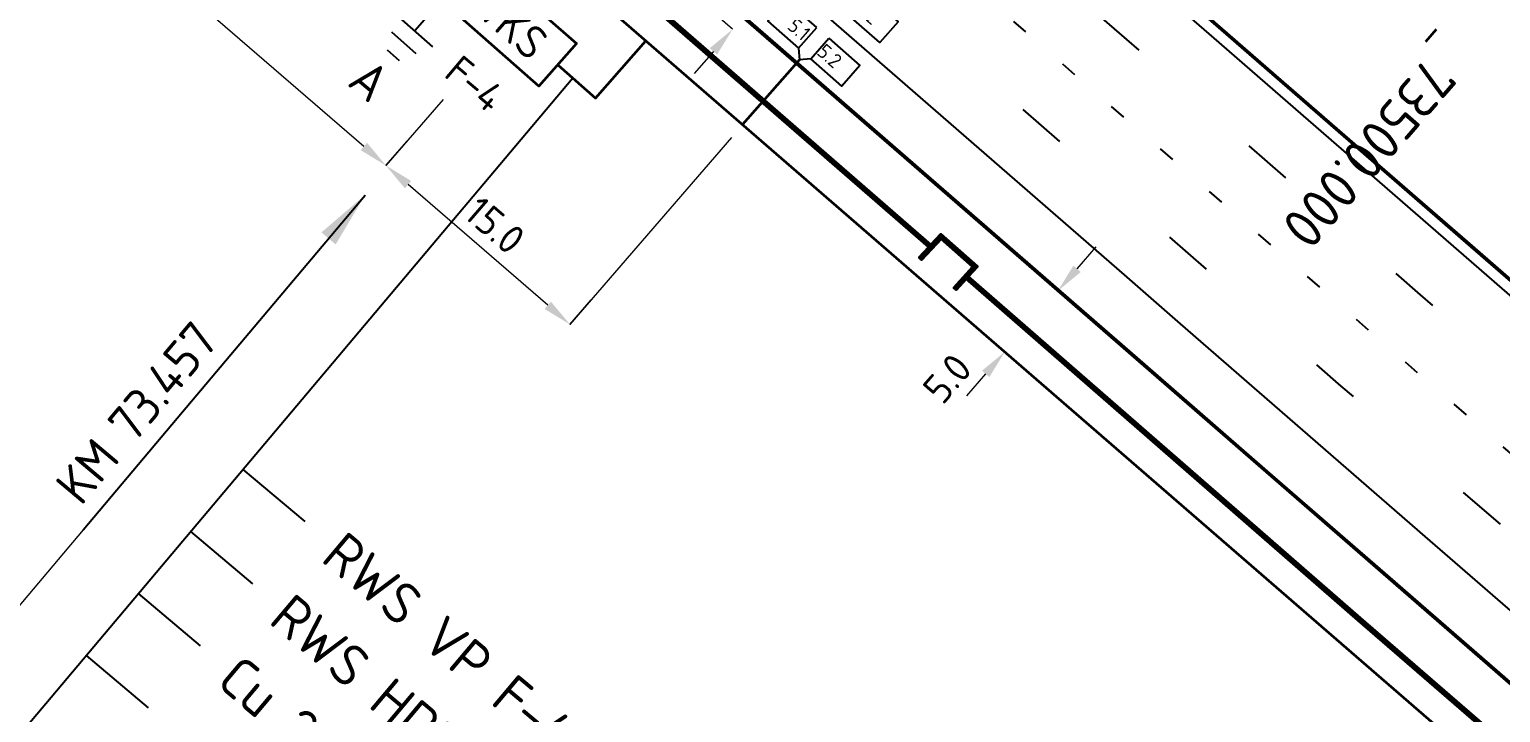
# Model space of a CAD drawing. Header units: metres. Extents: x 134219 to 139178, y 438661 to 444352.
# Drawn here: x 134658.3 to 134749, y 443836.4 to 443878.6 of the extents above; entities that cross this region are included whole.
import ezdxf
from ezdxf.enums import TextEntityAlignment as Align

# ---------------------------------------------------------------- set-up
doc = ezdxf.new("R2010")
doc.units = ezdxf.units.M
doc.linetypes.add('13strp', pattern=[4, 1, -3])
doc.linetypes.add('39strp', pattern=[12, 3, -9])
doc.layers.get('DEFPOINTS').update_dxf_attribs({"color": 193})
for name, color, linetype, lineweight in [('N-WE-AM-KILOMETRERING-S', 7, 'Continuous', 25), ('N-WE-KL-ET_AARDING-S', 7, 'Continuous', 25), ('N-WE-KL-ET_AARDING_AARDELECTRODE-T18', 10, 'Continuous', 18), ('N-WE-KL-ET_AARDING_AARDELECTRODE-T25', 7, 'Continuous', 25), ('N-WE-KL-ET_LS_OV_KABEL-G', 10, 'KL-LS-OV-N', 35), ('N-WE-KL-ET_LS_OV_KABEL-M', 7, 'Continuous', 18), ('N-WE-KL-ET_LS_OV_KABEL-T25', 7, 'Continuous', 25), ('N-WE-KL-ET_LS_OV_KAST-G', 10, 'Continuous', 35), ('N-WE-KL-MONITORING-T18', 1, 'Continuous', 25), ('N-WE-VW-VS-S', 160, 'Continuous', 25), ('N-WE-VW-VS-T18', 10, 'Continuous', 18), ('N-WE-VW-VS-T25', 7, 'Continuous', 25), ('Utd-ondergr-bs', 8, 'Continuous', 35), ('Utd-ondergr-nw', 8, '13strp', 35), ('X-XX-AL-AANPIJLING-G', 7, 'Continuous', 18), ('X-XX-AL-AANPIJLING-S', 7, 'Continuous', 25)]:
    doc.layers.add(name, color=color, linetype=linetype, lineweight=lineweight)
doc.layers.add('N-WE-KL-MONITORING-T25', color=2, linetype='Continuous')
doc.layers.add('Utd-weg-nw', color=8, linetype='Continuous')
doc.styles.add('alm a2ee v011$0$rtw_iso', font='NLCS-ISO.ttf')
doc.styles.add('ISO18', font='NLCS-ISO.ttf')
doc.styles.add('ISO25', font='NLCS-ISO.ttf')
doc.styles.add('NLCS-ISO', font='NLCS-ISO.ttf')
doc.styles.add('NLCS_18', font='NLCS-ISO.ttf', dxfattribs={"height": 1.8})
doc.linetypes.add('KL-LS-OV-N', pattern='A,4,-1,[103,NLCS.SHX,S=0.75,R=0,X=0,Y=0],-1,4,-1.5,["0V",Standard,S=1,R=0,X=0,Y=-0.5],-3', length=14.5)
doc.dimstyles.new('NLCS_t18_pijl_Dimension_l3_h1', dxfattribs={"dimtxt": 1.8, "dimasz": 1.8, "dimexe": 2, "dimexo": 2, "dimgap": 0.7, "dimtad": 1, "dimdec": 1, "dimzin": 0, "dimdsep": 46, "dimtxsty": 'NLCS_18', "dimcen": 2.5, "dimdle": 2, "dimclrd": 256, "dimclre": 256, "dimclrt": 256, "dimadec": 1, "dimazin": 0, "dimtfac": 1, "dimtdec": 1, "dimtofl": 0, "dimtmove": 1, "dimatfit": 0, "dimfxl": 0, "dimtolj": 1, "dimtzin": 0, "dimlwd": 18, "dimlwe": 18, "dimarcsym": 0})
doc.dimstyles.new('UTD', dxfattribs={"dimtxt": 1.8, "dimasz": 1.8, "dimexe": 0, "dimexo": 0, "dimgap": 0.5, "dimtad": 1, "dimdec": 1, "dimzin": 1, "dimdsep": 46, "dimtxsty": 'ISO18', "dimcen": 2.5, "dimclrd": 256, "dimclre": 256, "dimclrt": 1, "dimadec": 0, "dimazin": 0, "dimtfac": 1, "dimtdec": 1, "dimtmove": 0, "dimatfit": 3, "dimfxl": 0, "dimlwd": -1, "dimlwe": -1, "dimarcsym": 0})

# ---------------------------------------------------------------- blocks, each defined once
blk = doc.blocks.new('SVW-TDI_HULP_DETECTIELUS-SO')
blk.add_line((0.5, 0.5), (0, 0))
at = {"color": 0, "linetype": 'ByBlock'}
blk.add_lwpolyline([(0.5, 2.192), (3.038, 2.192), (3.038, 0.5), (0.5, 0.5)], close=True, dxfattribs=at)
at = {"layer": 'N-WE-VW-VS-T18', "linetype": 'ByBlock', "style": 'NLCS-ISO', "flags": 1}
for tag, p in [('OMSCHRIJVING_LEGENDA', (7.741, -6.192)), ('NABIJ_PORTAAL', (7.741, -9.976)), ('LOCATIE', (7.741, -13.761)), ('RIJSTROKEN', (7.741, -17.545)), ('OVERIGE_OPMERKING(EN)_1', (7.741, -21.33)), ('OVERIGE_OPMERKING(EN)_2', (7.741, -25.114))]:
    blk.add_attdef(tag, p, '', height=1.8, dxfattribs=at)
at = {"layer": 'N-WE-VW-VS-T25', "linetype": 'ByBlock', "style": 'NLCS-ISO'}
blk.add_attdef('LUSNUMMER', text='', height=1.8, dxfattribs=at).set_placement((2.264, 1.346), align=Align.MIDDLE)
blk = doc.blocks.new('SVW-VS_KAST_BERMKAST-SO (1)')
blk.add_lwpolyline([(-4, 1.75), (4, 1.75), (4, -1.75), (-4, -1.75), (-4, 1.75)])
at = {"layer": 'N-WE-VW-VS-T18', "linetype": 'ByBlock', "style": 'NLCS-ISO', "flags": 1}
for tag, p in [('OMSCHRIJVING_LEGENDA', (0, -8.431)), ('LEVERANCIER', (0, -12.215)), ('NABIJ_PORTAAL', (0, -16)), ('LOCATIE', (0, -19.784)), ('BPS-CODERING', (0, -23.569)), ('NAAM_TB-POORTNUMMER_1', (0, -27.353)), ('CLID-POORTNUMMER_1', (0, -31.138)), ('IP-ADRES_POORTNUMMER_1', (0, -34.922)), ('NAAM_TB-POORTNUMMER_2', (0, -38.707)), ('CLID-POORTNUMMER_2', (0, -42.491)), ('IP-ADRES_POORTNUMMER_2', (0, -46.276)), ('NAAM_TB-POORTNUMMER_3', (0, -50.06)), ('CLID-POORTNUMMER_3', (0, -53.845)), ('IP-ADRES_POORTNUMMER_3', (0, -57.629)), ('NAAM_TB-POORTNUMMER_4', (0, -61.414)), ('CLID-POORTNUMMER_4', (0, -65.198)), ('IP-ADRES_POORTNUMMER_4', (0, -68.983)), ('NAAM_SWITCH', (0, -72.767)), ('IP-ADRES', (0, -76.552)), ('VOEDINGSPUNT', (0, -80.336)), ('GROEPSNUMMER', (0, -84.121)), ('POSITIE_X', (0, -87.905)), ('POSITIE_Y', (0, -91.69)), ('OVERIGE_OPMERKING(EN)_1', (0, -95.474)), ('OVERIGE_OPMERKING(EN)_2', (0, -99.259))]:
    blk.add_attdef(tag, p, '', height=1.8, dxfattribs=at)
at = {"layer": 'N-WE-VW-VS-T25', "linetype": 'ByBlock', "style": 'NLCS-ISO'}
blk.add_attdef('KASTNAAM', text='', height=2.5, dxfattribs=at).set_placement((0, 0), align=Align.MIDDLE_CENTER)
blk = doc.blocks.new('SKL-ET_AARDING_AARDELECTRODE-SO')
for points in [[(2.5, 1.5), (2.5, -1.5)], [(3.5, 1), (3.5, -1)], [(0, 0), (2.5, 0)], [(4.5, -0.5), (4.5, 0.5)]]:
    blk.add_lwpolyline(points)
at = {"layer": 'N-WE-KL-ET_AARDING_AARDELECTRODE-T18', "style": 'NLCS-ISO', "flags": 1}
for tag, p in [('OMSCHRIJVING_LEGENDA', (0, -8.635)), ('CONSTRUCTIENUMMER', (0, -12.42)), ('LOCATIE', (0, -16.204)), ('OVERIGE_OPMERKING(EN)_1', (0, -19.989)), ('OVERIGE_OPMERKING(EN)_2', (0, -23.773))]:
    blk.add_attdef(tag, p, '', height=1.8, dxfattribs=at)
at = {"layer": 'N-WE-KL-ET_AARDING_AARDELECTRODE-T25', "style": 'NLCS-ISO'}
blk.add_attdef('TYPE_SYMBOOL', (0, 4.405), '', height=2.25, dxfattribs=at)
blk = doc.blocks.new('*D142')
at = {"layer": 'DEFPOINTS', "color": 0, "transparency": 16777216}
for p in [(134721.67, 443862.448), (134718.397, 443858.684), (134718.397, 443858.684)]:
    blk.add_point(p, dxfattribs=at)
at = {"layer": 'N-WE-KL-ET_LS_OV_KABEL-M', "linetype": 'Continuous', "lineweight": 18, "transparency": 16777216}
for p, q in [((134722.851, 443863.807), (134724.032, 443865.165)), ((134717.215, 443857.326), (134716.034, 443855.967))]:
    blk.add_line(p, q, dxfattribs=at)
at = {"layer": 'N-WE-KL-ET_LS_OV_KABEL-M', "lineweight": 18, "transparency": 16777216}
for p, q in [((134721.67, 443862.448), (134720.161, 443863.761)), ((134718.397, 443858.684), (134716.887, 443859.996))]:
    blk.add_line(p, q, dxfattribs=at)
at = {"layer": 'N-WE-KL-ET_LS_OV_KABEL-M', "transparency": 16777216}
for points in [[(134722.624, 443864.003), (134723.077, 443863.61), (134721.67, 443862.448)], [(134716.989, 443857.523), (134717.442, 443857.129), (134718.397, 443858.684)]]:
    blk.add_solid(points, dxfattribs=at)
at = {"layer": 'N-WE-KL-ET_LS_OV_KABEL-M', "transparency": 16777216, "insert": (134714.853, 443857.047), "char_height": 1.8, "attachment_point": 5, "rotation": 48.99129, "style": 'NLCS_18'}
blk.add_mtext('\\A1;5.0', dxfattribs=at)
blk = doc.blocks.new('*D145')
at = {"layer": 'DEFPOINTS', "color": 0, "transparency": 16777216}
for p in [(134640.148, 443904.816), (134640.148, 443904.816), (134680.24, 443870.177)]:
    blk.add_point(p, dxfattribs=at)
at = {"layer": 'N-WE-KL-ET_LS_OV_KABEL-M', "lineweight": 18, "transparency": 16777216}
for p, q in [((134640.148, 443904.816), (134641.456, 443906.329)), ((134680.24, 443870.177), (134681.548, 443871.69))]:
    blk.add_line(p, q, dxfattribs=at)
at = {"layer": 'N-WE-KL-ET_LS_OV_KABEL-M', "linetype": 'Continuous', "lineweight": 18, "transparency": 16777216}
blk.add_line((134678.878, 443871.354), (134641.51, 443903.639), dxfattribs=at)
at = {"layer": 'N-WE-KL-ET_LS_OV_KABEL-M', "transparency": 16777216}
for points in [[(134641.706, 443903.866), (134641.314, 443903.412), (134640.148, 443904.816)], [(134679.074, 443871.581), (134678.682, 443871.127), (134680.24, 443870.177)]]:
    blk.add_solid(points, dxfattribs=at)
at = {"layer": 'N-WE-KL-ET_LS_OV_KABEL-M', "transparency": 16777216, "insert": (134661.202, 443888.74), "char_height": 1.8, "attachment_point": 5, "rotation": 319.17349, "style": 'NLCS_18'}
blk.add_mtext('\\A1;53.0', dxfattribs=at)
blk = doc.blocks.new('*D146')
at = {"layer": 'DEFPOINTS', "color": 0, "transparency": 16777216}
for p in [(134680.24, 443870.177), (134680.24, 443870.177), (134691.58, 443860.379)]:
    blk.add_point(p, dxfattribs=at)
at = {"layer": 'N-WE-KL-ET_LS_OV_KABEL-M', "lineweight": 18, "transparency": 16777216}
for p, q in [((134680.24, 443870.177), (134681.548, 443871.69)), ((134691.58, 443860.379), (134692.887, 443861.893))]:
    blk.add_line(p, q, dxfattribs=at)
at = {"layer": 'N-WE-KL-ET_LS_OV_KABEL-M', "linetype": 'Continuous', "lineweight": 18, "transparency": 16777216}
blk.add_line((134690.218, 443861.556), (134681.602, 443869), dxfattribs=at)
at = {"layer": 'N-WE-KL-ET_LS_OV_KABEL-M', "transparency": 16777216}
for points in [[(134681.798, 443869.227), (134681.406, 443868.773), (134680.24, 443870.177)], [(134690.414, 443861.783), (134690.022, 443861.329), (134691.58, 443860.379)]]:
    blk.add_solid(points, dxfattribs=at)
at = {"layer": 'N-WE-KL-ET_LS_OV_KABEL-M', "transparency": 16777216, "insert": (134686.956, 443866.489), "char_height": 1.8, "attachment_point": 5, "rotation": 319.17349, "style": 'NLCS_18'}
blk.add_mtext('\\A1;15.0', dxfattribs=at)
blk = doc.blocks.new('*D228')
at = {"layer": 'DEFPOINTS', "color": 0, "transparency": 16777216}
for p in [(134702.259, 443879.327), (134701.611, 443878.581), (134701.611, 443878.581)]:
    blk.add_point(p, dxfattribs=at)
at = {"layer": 'N-WE-KL-ET_LS_OV_KABEL-M', "linetype": 'Continuous', "lineweight": 18, "transparency": 16777216}
for p, q in [((134703.441, 443880.685), (134704.622, 443882.043)), ((134700.43, 443877.222), (134699.249, 443875.864))]:
    blk.add_line(p, q, dxfattribs=at)
at = {"layer": 'N-WE-KL-ET_LS_OV_KABEL-M', "lineweight": 18, "transparency": 16777216}
for p, q in [((134702.259, 443879.327), (134700.75, 443880.639)), ((134701.611, 443878.581), (134700.102, 443879.893))]:
    blk.add_line(p, q, dxfattribs=at)
at = {"layer": 'N-WE-KL-ET_LS_OV_KABEL-M', "transparency": 16777216}
for points in [[(134703.214, 443880.882), (134703.667, 443880.488), (134702.259, 443879.327)], [(134700.203, 443877.419), (134700.656, 443877.026), (134701.611, 443878.581)]]:
    blk.add_solid(points, dxfattribs=at)
at = {"layer": 'N-WE-KL-ET_LS_OV_KABEL-M', "transparency": 16777216, "insert": (134704.452, 443884.286), "char_height": 1.8, "attachment_point": 5, "rotation": 48.99129, "style": 'NLCS_18'}
blk.add_mtext('\\A1;1.0', dxfattribs=at)
blk = doc.blocks.new('SAL-AM_KILOMETRERING-SO')
blk.add_lwpolyline([(-37, 0), (-28, 0), (-10, 0)])
at = {"style": 'ISO25'}
blk.add_text('KM', height=2.25, dxfattribs=at).set_placement((-36, 1))
blk.add_attdef('KM', (-31, 1), '', height=2.25, dxfattribs=at)

msp = doc.modelspace()

# ---------------------------------------------------------------- linework, layer by layer
at = {"layer": 'N-WE-KL-ET_LS_OV_KABEL-G', "elevation": 8.285, "flags": 128}
msp.add_lwpolyline([(134771.371, 443812.752), (134653.283, 443915.141)], dxfattribs=at)
at = {"layer": 'N-WE-KL-ET_LS_OV_KABEL-G', "flags": 128}
for points in [[(134690.847, 443876.374), (134693.16, 443874.338), (134696.269, 443877.87)], [(134705.732, 443876.708), (134702.227, 443872.703)]]:
    msp.add_lwpolyline(points, dxfattribs=at)
at = {"layer": 'N-WE-KL-ET_LS_OV_KABEL-M'}
for points in [[(134683.76, 443874.251), (134680.24, 443870.177)], [(134701.542, 443871.91), (134691.58, 443860.379)]]:
    msp.add_lwpolyline(points, dxfattribs=at)
at = {"layer": 'Utd-ondergr-bs'}
for points in [[(134793.302, 443794.894, 0), (134794.489, 443796.229, 0), (134792.214, 443798.174, 0), (134791.712, 443797.621, 0), (134767.595, 443818.658, 0), (134740.323, 443842.267, 0), (134716.137, 443863.331, 0), (134716.708, 443863.948, 0), (134714.46, 443865.946, 0), (134713.834, 443865.287, 0), (134696.029, 443880.797, 0), (134671.804, 443901.789, 0), (134638.451, 443930.882, 0), (134639.053, 443931.585, 0), (134636.754, 443933.48, 0), (134636.192, 443932.811, 0), (134614.738, 443951.452, 0), (134587.546, 443975.039, 0), (134584.553, 443977.611, 0)], [(134638.309, 443930.866, 0), (134638.38, 443930.806, 0), (134671.735, 443901.713, 0), (134695.958, 443880.718, 0), (134713.764, 443865.215, 0), (134713.837, 443865.144, 0)], [(134793.302, 443794.894, 0), (134792.966, 443794.527, 0), (134792.819, 443794.662, 0), (134793.153, 443795.028, 0), (134794.204, 443796.21, 0), (134792.232, 443797.896, 0), (134790.878, 443796.388, 0), (134790.729, 443796.522, 0), (134791.581, 443797.47, 0), (134767.463, 443818.507, 0), (134740.192, 443842.115, 0), (134716.006, 443863.18, 0), (134715.393, 443862.509, 0), (134715.245, 443862.644, 0), (134716.424, 443863.934, 0), (134714.473, 443865.667, 0), (134713.253, 443864.363, 0), (134713.107, 443864.499, 0), (134713.703, 443865.136, 0), (134695.897, 443880.646, 0), (134671.673, 443901.638, 0), (134638.32, 443930.732, 0)], [(134767.463, 443818.507, 0), (134740.192, 443842.115, 0), (134716.006, 443863.18, 0), (134715.393, 443862.509, 0), (134715.245, 443862.644, 0), (134716.424, 443863.934, 0), (134714.473, 443865.667, 0), (134713.253, 443864.363, 0), (134713.107, 443864.499, 0), (134713.703, 443865.136, 0), (134695.897, 443880.646, 0), (134671.673, 443901.638, 0), (134638.32, 443930.732, 0)], [(134638.451, 443930.882, 0), (134671.804, 443901.789, 0), (134696.029, 443880.797, 0), (134713.834, 443865.287, 0), (134714.46, 443865.946, 0), (134716.708, 443863.948, 0), (134716.137, 443863.331, 0), (134740.323, 443842.267, 0), (134767.595, 443818.658, 0)], [(134713.218, 443864.471, 0), (134713.837, 443865.144, 0), (134714.461, 443865.8, 0), (134716.55, 443863.934, 0), (134715.997, 443863.314, 0), (134715.355, 443862.624, 0)], [(134715.997, 443863.314, 0), (134716.064, 443863.252, 0), (134740.248, 443842.188, 0), (134767.525, 443818.582, 0), (134791.647, 443797.545, 0), (134791.714, 443797.484, 0)]]:
    msp.add_polyline3d(points, dxfattribs=at)
at = {"layer": 'Utd-ondergr-nw', "color": 7, "linetype": 'Continuous'}
msp.add_line((134744.992, 443878.572), (134744.335, 443877.817), dxfattribs=at)
at = {"layer": 'Utd-ondergr-nw', "linetype": 'Continuous', "flags": 128}
for points in [[(134663.822, 443937.624), (134671.368, 443931.062), (134678.914, 443924.5), (134686.46, 443917.939), (134694.006, 443911.377), (134701.552, 443904.815), (134709.098, 443898.254), (134716.644, 443891.692), (134724.191, 443885.13), (134731.737, 443878.568), (134735.829, 443875.01), (134739.283, 443872.007), (134746.829, 443865.445), (134754.375, 443858.883)], [(134663.868, 443937.677), (134671.414, 443931.115), (134678.96, 443924.553), (134686.506, 443917.992), (134694.052, 443911.43), (134701.598, 443904.868), (134709.144, 443898.306), (134716.69, 443891.745), (134724.237, 443885.183), (134731.783, 443878.621), (134735.874, 443875.063), (134739.329, 443872.059), (134746.875, 443865.498), (134754.421, 443858.936)], [(134651.505, 443923.46), (134659.052, 443916.898), (134666.598, 443910.336), (134674.144, 443903.775), (134681.69, 443897.213), (134689.236, 443890.651), (134696.782, 443884.09), (134704.328, 443877.528), (134711.874, 443870.966), (134719.42, 443864.404), (134723.512, 443860.846), (134726.966, 443857.843), (134734.512, 443851.281), (134742.059, 443844.719), (134749.605, 443838.157)], [(134651.551, 443923.513), (134659.097, 443916.951), (134666.644, 443910.389), (134674.19, 443903.828), (134681.736, 443897.266), (134689.282, 443890.704), (134696.828, 443884.142), (134704.374, 443877.581), (134711.92, 443871.019), (134719.466, 443864.457), (134723.558, 443860.899), (134727.012, 443857.895), (134734.558, 443851.334), (134742.105, 443844.772), (134749.651, 443838.21)]]:
    msp.add_lwpolyline(points, dxfattribs=at)
at = {"layer": 'Utd-weg-nw', "linetype": 'Continuous', "flags": 128}
for points in [[(134663.362, 443937.096), (134670.909, 443930.534), (134678.455, 443923.972), (134686.001, 443917.411), (134693.547, 443910.849), (134701.093, 443904.287), (134708.639, 443897.725), (134716.185, 443891.164), (134723.731, 443884.602), (134731.277, 443878.04), (134735.369, 443874.482), (134738.823, 443871.478), (134746.37, 443864.917), (134753.916, 443858.355)], [(134653.75, 443926.041), (134661.296, 443919.479), (134668.842, 443912.917), (134676.388, 443906.355), (134683.934, 443899.794), (134691.48, 443893.232), (134699.026, 443886.67), (134706.572, 443880.109), (134714.118, 443873.547), (134721.664, 443866.985), (134725.756, 443863.427), (134729.211, 443860.423), (134736.757, 443853.862), (134744.303, 443847.3), (134751.849, 443840.738)]]:
    msp.add_lwpolyline(points, dxfattribs=at)
at = {"layer": 'Utd-weg-nw', "linetype": '39strp', "flags": 128}
for points in [[(134661, 443934.379), (134668.546, 443927.817), (134676.092, 443921.256), (134683.639, 443914.694), (134691.185, 443908.132), (134698.731, 443901.57), (134706.277, 443895.009), (134713.823, 443888.447), (134721.369, 443881.885), (134728.915, 443875.324), (134733.007, 443871.765), (134736.461, 443868.762), (134744.007, 443862.2), (134751.553, 443855.638), (134759.1, 443849.077), (134766.646, 443842.515), (134774.192, 443835.953), (134781.738, 443829.391), (134789.284, 443822.83), (134796.83, 443816.268), (134804.376, 443809.706), (134806.742, 443807.649), (134811.922, 443803.144), (134819.468, 443796.583), (134820.478, 443795.864), (134827.048, 443790.06), (134834.558, 443783.457), (134842.068, 443776.854), (134849.578, 443770.25), (134857.088, 443763.647), (134864.598, 443757.044), (134865.055, 443756.643), (134865.17, 443756.541), (134872.108, 443750.441), (134879.618, 443743.837), (134887.128, 443737.234), (134894.638, 443730.631), (134901.561, 443724.603), (134902.18, 443724.064), (134909.723, 443717.504), (134917.26, 443710.943), (134920.939, 443707.737), (134924.787, 443704.38), (134932.302, 443697.811), (134939.803, 443691.233), (134947.286, 443684.644), (134954.749, 443678.039), (134962.19, 443671.417), (134969.605, 443664.775), (134970.518, 443663.954)], [(134656.112, 443928.757), (134663.658, 443922.196), (134671.204, 443915.634), (134678.75, 443909.072), (134686.296, 443902.51), (134693.842, 443895.949), (134701.388, 443889.387), (134708.934, 443882.825), (134716.481, 443876.263), (134724.027, 443869.702), (134728.118, 443866.144), (134731.573, 443863.14), (134739.119, 443856.578), (134746.665, 443850.016), (134754.211, 443843.455), (134761.757, 443836.893), (134769.303, 443830.331), (134776.849, 443823.77), (134784.395, 443817.208), (134791.942, 443810.646), (134799.488, 443804.084), (134801.854, 443802.027), (134807.034, 443797.523), (134814.58, 443790.961), (134822.16, 443784.438), (134829.67, 443777.835), (134837.18, 443771.232), (134844.69, 443764.628), (134852.2, 443758.025), (134859.71, 443751.422), (134860.166, 443751.021), (134860.281, 443750.92), (134867.22, 443744.819), (134874.73, 443738.215), (134882.24, 443731.612), (134889.75, 443725.009), (134896.672, 443718.981), (134897.292, 443718.442), (134904.834, 443711.883), (134912.367, 443705.326), (134914.991, 443703.039), (134919.906, 443698.751), (134927.439, 443692.162), (134934.957, 443685.551), (134942.453, 443678.909), (134949.92, 443672.228), (134957.35, 443665.502), (134961.05, 443662.118), (134964.737, 443658.72), (134965.226, 443658.267)]]:
    msp.add_lwpolyline(points, dxfattribs=at)
at = {"layer": 'Utd-weg-nw', "linetype": '13strp', "flags": 128}
msp.add_lwpolyline([(134658.556, 443931.568), (134666.102, 443925.006), (134673.648, 443918.445), (134681.194, 443911.883), (134688.74, 443905.321), (134696.286, 443898.76), (134703.833, 443892.198), (134711.379, 443885.636), (134718.925, 443879.074), (134726.471, 443872.513), (134730.563, 443868.954), (134734.017, 443865.951), (134741.563, 443859.389), (134749.109, 443852.827), (134756.655, 443846.266), (134764.201, 443839.704), (134771.747, 443833.142), (134779.294, 443826.58), (134786.84, 443820.019), (134794.386, 443813.457), (134801.932, 443806.895), (134804.298, 443804.838), (134809.478, 443800.333), (134817.024, 443793.772), (134824.604, 443787.249), (134832.114, 443780.646), (134839.624, 443774.043), (134847.134, 443767.439), (134854.644, 443760.836), (134862.154, 443754.233), (134862.61, 443753.832), (134862.726, 443753.73), (134869.664, 443747.63), (134877.174, 443741.026), (134884.684, 443734.423), (134892.194, 443727.82), (134899.116, 443721.792), (134899.736, 443721.253), (134907.278, 443714.693), (134914.813, 443708.135), (134918.491, 443704.93), (134922.337, 443701.574), (134929.849, 443695.008), (134937.344, 443688.435), (134944.821, 443681.851), (134952.277, 443675.253), (134959.709, 443668.638), (134967.115, 443662.004), (134968.027, 443661.185)], dxfattribs=at)
at = {"layer": 'X-XX-AL-AANPIJLING-S'}
for p, q in [((134691.754, 443875.576), (134655.326, 443832.305)), ((134675.252, 443848.21), (134671.427, 443851.43)), ((134672.032, 443844.385), (134668.207, 443847.605)), ((134668.812, 443840.56), (134664.987, 443843.78)), ((134665.591, 443836.735), (134661.766, 443839.955))]:
    msp.add_line(p, q, dxfattribs=at)

# ---------------------------------------------------------------- block references
at = {"layer": 'N-WE-AM-KILOMETRERING-S'}
ref = msp.add_blockref('SAL-AM_KILOMETRERING-SO', (134685.392, 443876.01), dxfattribs=dict(at, rotation=49.90729441071078))
ref.add_attrib('KM', '73.457', (134664.663, 443852.939), dxfattribs={"layer": 'N-WE-KL-MONITORING-T25', "height": 2.25, "rotation": 49.90729, "style": 'ISO25'})
at = {"layer": 'N-WE-KL-ET_AARDING-S'}
ref = msp.add_blockref('SKL-ET_AARDING_AARDELECTRODE-SO', (134683.661, 443880.367), dxfattribs=dict(at, rotation=228.6506795446914))
ref.add_attrib('TYPE_SYMBOOL', 'A', (134677.773, 443875.193), dxfattribs={"layer": 'N-WE-KL-MONITORING-T25', "height": 2.25, "rotation": 319.90729, "style": 'ISO25'})
at = {"layer": 'N-WE-KL-ET_LS_OV_KAST-G'}
ref = msp.add_blockref('SVW-VS_KAST_BERMKAST-SO (1)', (134687.82, 443879.038), dxfattribs=dict(at, rotation=318.6506795448308))
ref.add_attrib('SOORT_KAST', 'WKS', dxfattribs={"layer": 'N-WE-KL-MONITORING-T25', "height": 2, "rotation": 318.65068, "style": 'ISO25'}).set_placement((134687.82, 443879.038), align=Align.MIDDLE_CENTER)
ref.add_attrib('GROEPSNUMMER', 'F-4', (134683.728, 443875.723), dxfattribs={"layer": 'N-WE-KL-MONITORING-T18', "height": 1.8, "rotation": 319.90729, "style": 'ISO18'})
at = {"layer": 'N-WE-VW-VS-S'}
ref = msp.add_blockref('SVW-TDI_HULP_DETECTIELUS-SO', (134708.081, 443879.392), dxfattribs=dict(at, rotation=318.812496461711))
ref.add_attrib('LUSNUMMER', '4.2', dxfattribs={"layer": 'N-WE-KL-MONITORING-T18', "height": 0.9, "rotation": 318.8125, "style": 'ISO18'}).set_placement((134709.943, 443879.623), align=Align.MIDDLE_CENTER)
ref = msp.add_blockref('SVW-TDI_HULP_DETECTIELUS-SO', (134705.732, 443876.708), dxfattribs=dict(at, xscale=-1, rotation=318.8124964556985))
ref.add_attrib('LUSNUMMER', '5.1', dxfattribs={"layer": 'N-WE-KL-MONITORING-T18', "height": 0.9, "rotation": 318.8125, "style": 'ISO18'}).set_placement((134705.713, 443878.585), align=Align.MIDDLE_CENTER)
ref = msp.add_blockref('SVW-TDI_HULP_DETECTIELUS-SO', (134705.732, 443876.708), dxfattribs=dict(at, rotation=318.812496461711))
ref.add_attrib('LUSNUMMER', '5.2', dxfattribs={"layer": 'N-WE-KL-MONITORING-T18', "height": 0.9, "rotation": 318.8125, "style": 'ISO18'}).set_placement((134707.595, 443876.939), align=Align.MIDDLE_CENTER)

# ---------------------------------------------------------------- texts
at = {"layer": 'N-WE-KL-ET_LS_OV_KABEL-T25', "style": 'NLCS-ISO'}
for s, p in [('RWS VP F-4 VG-YMvKas 4x10mm² (VS)', (134676.943, 443846.786)), ('RWS HDPE Ø50 (4v BREAKOUT)', (134673.722, 443842.961)), ('Cu 25mm² VERTIND', (134670.502, 443839.136))]:
    msp.add_text(s, height=2.5, rotation=319.90729, dxfattribs=at).set_placement(p, align=Align.MIDDLE_LEFT)
at = {"layer": 'Utd-ondergr-nw', "color": 7, "style": 'alm a2ee v011$0$rtw_iso'}
msp.add_text('73500.000', height=2.5, rotation=228.99127, dxfattribs=at).set_placement((134744.479, 443877.029))

# ---------------------------------------------------------------- dimensions: what is measured, and where the dimension line sits
at = {"layer": 'N-WE-KL-ET_LS_OV_KABEL-M'}
for base, p1, p2, angle, picture, middle in [((134640.148, 443904.816), (134680.24, 443870.177), (134640.148, 443904.816), 139.17349, '*D145', (134660.156, 443887.529)), ((134701.611, 443878.581), (134702.259, 443879.327), (134701.611, 443878.581), 228.99129, '*D228', (134705.659, 443883.236)), ((134718.397, 443858.684), (134721.67, 443862.448), (134718.397, 443858.684), 228.99129, '*D142', (134716.06, 443855.997))]:
    dim = msp.add_linear_dim(base=base, p1=p1, p2=p2, angle=angle, dimstyle='NLCS_t18_pijl_Dimension_l3_h1', dxfattribs=at)
    dim.commit()
    dim.dimension.update_dxf_attribs({"geometry": picture, "text_midpoint": middle, "dimtype": 161})
dim = msp.add_aligned_dim(p1=(134691.58, 443860.379), p2=(134680.24, 443870.177), distance=0, dimstyle='NLCS_t18_pijl_Dimension_l3_h1', dxfattribs=at)
dim.commit()
dim.dimension.update_dxf_attribs({"geometry": '*D146', "text_midpoint": (134686.956, 443866.489)})

# ---------------------------------------------------------------- leaders
at = {"layer": 'X-XX-AL-AANPIJLING-G'}
msp.add_leader([(134678.952, 443868.36), (134633.169, 443813.977)], dimstyle='UTD', override={"dimasz": 3.5, "dimfxl": 0}, dxfattribs=at)

doc.saveas('drawing.dxf')
